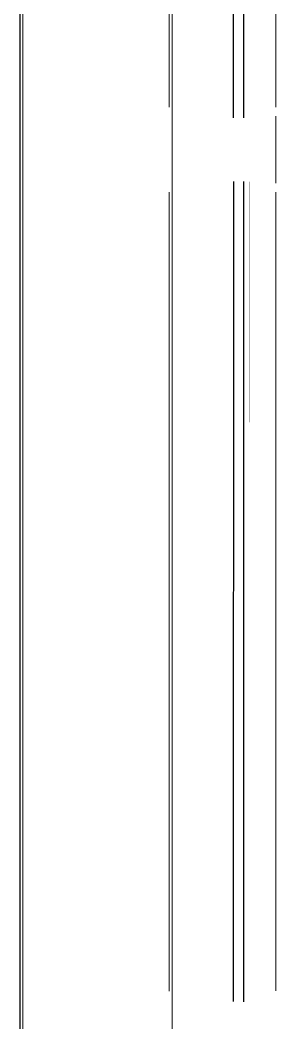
# Model space of a CAD drawing. Header units: inches. Extents: x -1221 to 179, y -822 to 880.
# Drawn here: x 125.94 to 137.94, y -290.54 to -243.45 of the extents above; entities that cross this region are included whole.
import ezdxf
from ezdxf.xclip import XClip

# ---------------------------------------------------------------- set-up
doc = ezdxf.new("R2010")
doc.units = ezdxf.units.IN
doc.header["$MEASUREMENT"] = 0
doc.header["$XCLIPFRAME"] = 2
doc.linetypes.add('L1$0$2DASHES', pattern=[163.199999, 71.999999, -24, 9.6, -24, 9.6, -24])
doc.layers.add('L1$0$A-Anno-Revs-FinF', color=181, linetype='Continuous')
doc.layers.add('L1$0$GLZ_GLAZING', color=7, linetype='Continuous')
for name, color, linetype, lineweight in [('L1$0$ArchiCAD Windows_Pen_No__4', 4, 'Continuous', 9), ('X1$0$18_0109_REV_dwg _7_', 8, 'Continuous', 9), ('X1$0$A-WALL', 113, 'Continuous', 9)]:
    doc.layers.add(name, color=color, linetype=linetype, lineweight=lineweight)

# ---------------------------------------------------------------- blocks, each defined once
blk = doc.blocks.new('L1$0$window-fixed')
at = {"layer": 'L1$0$ArchiCAD Windows_Pen_No__4', "linetype": 'L1$0$2DASHES'}
for p, q in [((-6681.596, 3788.311), (-6719.596, 3788.311)), ((-6640.096, 3788.311), (-6677.596, 3788.311)), ((-6681.596, 3783.311), (-6719.596, 3783.311)), ((-6640.088, 3783.311), (-6677.596, 3783.311))]:
    blk.add_line(p, q, dxfattribs=at)
at = {"layer": 'L1$0$ArchiCAD Windows_Pen_No__4', "linetype": 'Continuous'}
for p, q in [((-6681.17, 3788.311), (-6679.596, 3788.311)), ((-6679.596, 3788.311), (-6678.021, 3788.311))]:
    blk.add_line(p, q, dxfattribs=at)
at = {"layer": 'L1$0$GLZ_GLAZING', "color": 30, "linetype": 'Continuous'}
for p, q in [((-6681.096, 3786.811), (-6720.096, 3786.811)), ((-6639.588, 3786.811), (-6678.096, 3786.811)), ((-6720.096, 3786.316), (-6681.096, 3786.311)), ((-6678.096, 3786.316), (-6639.596, 3786.311))]:
    blk.add_line(p, q, dxfattribs=at)
at = {"layer": 'L1$0$GLZ_GLAZING', "color": 30, "linetype": 'Continuous', "const_width": 0.00174}
for points in [[(-6677.596, 3783.311), (-6681.596, 3783.311), (-6681.596, 3786.061), (-6681.096, 3786.061), (-6681.096, 3787.061), (-6681.596, 3787.061), (-6681.596, 3788.311), (-6677.596, 3788.311), (-6677.596, 3787.061), (-6678.096, 3787.061), (-6678.096, 3786.061), (-6677.596, 3786.061)], [(-6681.096, 3786.061), (-6681.096, 3787.061), (-6720.096, 3787.057), (-6720.096, 3786.065), (-6681.588, 3786.061)], [(-6639.588, 3786.061), (-6639.588, 3787.061), (-6678.096, 3787.057), (-6678.096, 3786.065), (-6639.588, 3786.061)]]:
    blk.add_lwpolyline(points, close=True, dxfattribs=at)
blk.add_lwpolyline([(-6637.596, 3783.311), (-6637.596, 3788.311), (-6640.096, 3788.311), (-6640.088, 3787.061), (-6639.588, 3787.061), (-6639.588, 3786.061), (-6640.088, 3786.061), (-6640.088, 3783.311), (-6637.596, 3783.311)], dxfattribs=at)
blk = doc.blocks.new('L1')
at = {"layer": 'L1$0$A-Anno-Revs-FinF'}
blk.add_line((-6240.69, 2619.066), (-6240.69, 2769.066), dxfattribs=at)
at = {"layer": 'L1$0$A-Anno-Revs-FinF', "rotation": 270}
blk.add_blockref('L1$0$window-fixed', (-10017.001, -4006.529), dxfattribs=at)
blk = doc.blocks.new('X1$0$Walls 12 - Walls 1-5282459-FIRST FLOOR POWER _ SIGNAL')
at = {"layer": 'X1$0$A-WALL'}
for p, q in [((126.071, 374.431), (126.071, 236.056)), ((133.071, 248.056), (133.071, 374.056))]:
    blk.add_line(p, q, dxfattribs=at)
blk = doc.blocks.new('X1')
at = {"layer": 'X1$0$18_0109_REV_dwg _7_'}
ref = blk.add_blockref('L1', (6366.63, -2922.603), dxfattribs=at)
XClip(ref).set_block_clipping_path([(-7587.3890141857, 2122.8758432012), (-6188.1189173454, 3796.6416784023)])
at = {"layer": 'X1$0$A-WALL'}
blk.add_blockref('X1$0$Walls 12 - Walls 1-5282459-FIRST FLOOR POWER _ SIGNAL', (0, -540), dxfattribs=at)

msp = doc.modelspace()

# ---------------------------------------------------------------- block references
at = {"color": 253}
msp.add_blockref('X1', (0, 0), dxfattribs=at)

doc.saveas('drawing.dxf')
